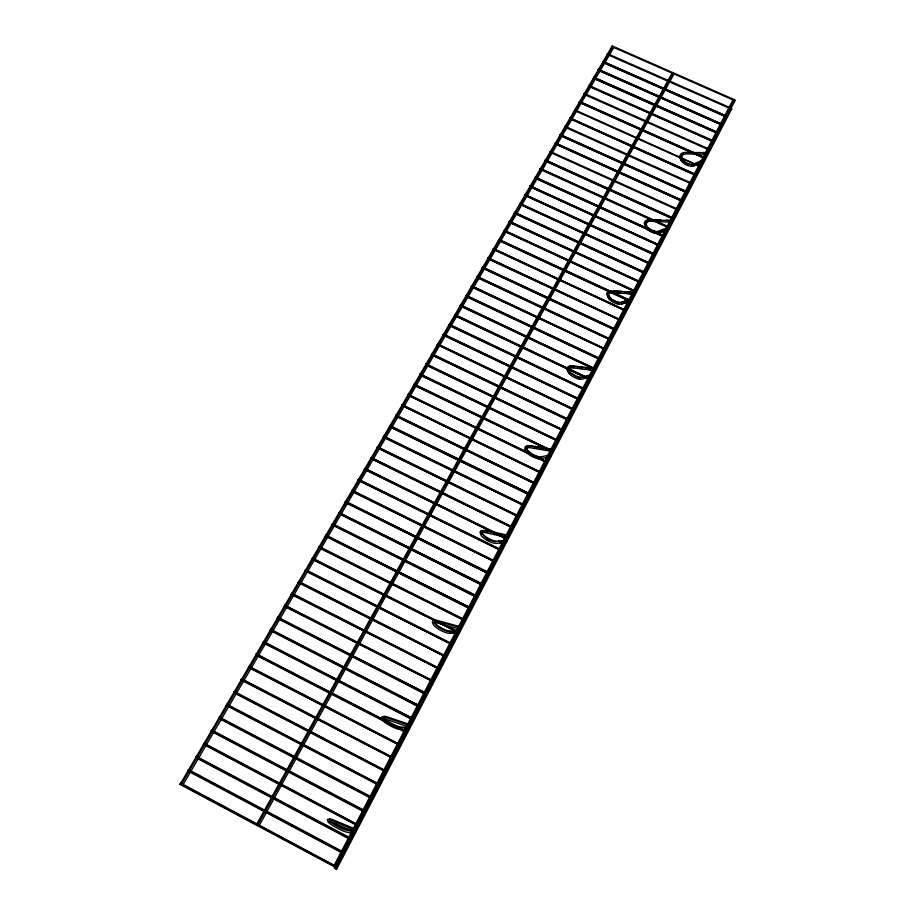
<?xml version="1.0" encoding="UTF-8"?>
<svg xmlns="http://www.w3.org/2000/svg" width="915" height="915" viewBox="0 0 915 915"><rect width="100%" height="100%" fill="white"/><g stroke="black" fill="none" stroke-linecap="round" stroke-linejoin="round"><path stroke-width="1.37" d="M625.425 310.379L493.585 248.571L493.231 249.177L625.242 310.608M625.563 310.048L625.105 311.009M630.515 300.475L630.046 301.504L630.515 300.475L498.984 239.501L498.515 240.451L498.984 239.501M634.953 291.999L635.422 291.05L504.268 230.328L503.913 230.923L635.09 291.668M509.083 222.242L509.541 221.304L509.083 222.242L639.962 282.3M640.145 282.094L639.825 282.712M644.652 273.425L645.121 272.396L644.652 273.425L514.333 213.275L514.79 212.337L514.367 213.367M669.334 228.109L668.728 229.276M649.467 264.115L649.925 263.165L519.995 203.439L519.651 204.034L649.604 263.772M592.748 376.122L592.394 374.498M654.236 254.953L654.683 254.004L525.164 194.609L524.821 195.192L654.236 254.953L654.683 254.004M506.67 541.772L506.292 540.033M529.842 186.763L530.3 185.837L529.842 186.763L659.109 245.517M659.269 245.334L658.949 245.941M459.593 631.625L458.77 633.203M409.245 728.477L408.376 730.17M663.798 236.482L663.958 236.31M355.432 832.021L354.494 833.817M668.762 227.011L668.327 227.858L668.762 227.011L540.456 168.486L540.033 169.515L540.479 168.6M673.097 218.616L673.246 218.456M677.992 209.283L677.558 210.107L677.992 209.283L550.327 151.558L550.041 152.405L550.327 151.558M180.072 784.43L180.815 783.16L336.194 866.356L335.599 867.42L180.072 784.43L180.815 783.16M682.27 200.991L682.567 200.408L555.439 143.026L555.005 143.93L555.439 143.026M187.941 770.979L188.673 769.721L343.582 852.082L343.251 852.837L342.896 853.386L187.941 770.979L188.673 769.721M686.662 192.619L687.096 191.704L686.662 192.619L559.9 135.409L560.346 134.505L559.9 135.409M195.741 757.654L196.473 756.408L350.811 838.186L350.479 838.941L350.136 839.49L195.741 757.654L196.473 756.408M203.473 744.433L204.194 743.209L357.868 824.689L357.296 825.707L203.473 744.433L204.194 743.209M691.443 183.492L691.305 183.618M211.136 731.337L211.857 730.113L365.074 810.77L364.742 811.525L364.41 812.051L211.136 731.337L211.857 730.113M218.742 718.355L219.451 717.143L372.108 797.251L371.776 797.994L371.444 798.509L218.742 718.355L219.451 717.143M695.629 175.371L696.075 174.456L695.629 175.371L569.759 118.412M226.28 705.476L226.977 704.275L378.982 784.109L378.433 785.093L226.28 705.476L226.977 704.275M233.748 692.712L234.446 691.523L385.89 770.819L385.352 771.791L233.748 692.712L234.446 691.523M700.341 166.381L574.769 109.8L574.483 110.646L574.769 109.8M241.148 680.062L241.846 678.873L392.855 757.368L392.524 758.123L241.148 680.062L241.846 678.873M248.491 667.515L249.177 666.337L399.649 744.307L399.317 745.062L248.491 667.515L249.177 666.337M704.481 158.364L704.916 157.46L704.481 158.364L579.252 102.343L579.687 101.451L579.252 102.343M255.777 655.071L256.452 653.905L406.283 731.634L405.757 732.56L255.777 655.071L256.452 653.905M262.994 642.73L263.669 641.587L412.962 718.801L412.436 719.716L262.994 642.73L263.669 641.587M709.125 149.5L708.999 149.603M270.28 630.469L270.817 629.36L419.585 706.071L419.07 706.975L270.154 630.504L270.817 629.36M713.471 141.15L713.357 141.242M277.256 618.368L277.92 617.236L426.15 693.444L425.647 694.336L277.256 618.368L277.92 617.236M706.391 152.233L705.82 153.354L706.723 154.12M670.386 221.384L670.992 220.206M671.358 222.105L671.553 221.293M284.416 606.313L284.954 605.215L432.772 680.646L432.44 681.389L284.291 606.336L284.954 605.215M632.906 293.349L633.992 292.377L624.533 291.611M634.152 293.166L633.5 294.401M593.892 368.265L593.389 370.381M594.327 370.163L594.544 369.294M717.932 132.503L717.497 133.396L717.932 132.503L593.846 77.26L593.423 78.267L717.52 133.281L593.423 78.267M291.279 594.407L291.931 593.297L439.223 668.236L438.891 668.979L291.279 594.407L291.931 593.297M551.07 450.5L551.802 449.093M552.283 450.992L552.5 450.089M298.199 582.581L298.85 581.471L445.628 655.929L445.296 656.673L298.199 582.581L298.85 581.471M506.281 536.522L507.059 535.023M507.585 536.911L507.814 535.973M598.193 69.826L598.501 69.3L598.078 70.18L721.809 125.046L722.244 124.154L721.958 124.692M458.552 628.148L459.387 626.558M459.971 628.433L460.211 627.45M305.072 570.846L305.713 569.748L451.976 643.714L451.644 644.469L305.072 570.846L305.713 569.748M407.621 725.961L408.502 724.257M311.878 559.214L312.518 558.127L458.278 631.613L457.946 632.368L311.878 559.214L312.518 558.127M353.133 830.603L354.082 828.784M318.74 547.662L319.266 546.587L464.523 619.615L464.191 620.359L318.637 547.662L319.266 546.587M730.547 108.302L730.456 108.382M325.443 536.213L325.957 535.149L470.596 608.006L470.138 608.818L325.34 536.213L325.957 535.149M331.985 524.855L332.603 523.803L476.738 596.203L476.28 597.003L331.985 524.855L332.603 523.803M334.524 864.629L732.652 100.524L733.887 100.295C735.42 100.947 734.551 98.889 734.608 101.393L335.999 867.157M338.573 513.59L339.191 512.537L482.834 584.491L482.377 585.28L338.573 513.59L339.191 512.537M345.115 502.415L345.721 501.374L488.873 572.87L488.427 573.659L345.115 502.415L345.721 501.374M351.6 491.332L352.206 490.303L494.981 561.055L494.649 561.799L351.6 491.332L352.206 490.303M358.04 480.329L358.634 479.311L500.928 549.618L500.597 550.361L358.04 480.329L358.634 479.311M364.422 469.429L365.016 468.411L506.83 538.283L506.498 539.026L364.422 469.429L365.016 468.411M370.758 458.598L371.353 457.591L512.675 527.04L512.343 527.783L370.758 458.598L371.353 457.591M377.037 447.858L377.632 446.863L518.485 515.877L518.153 516.62L377.037 447.858L377.632 446.863M383.362 437.233L383.865 436.215L524.238 504.817L523.906 505.56L383.282 437.21L383.865 436.215M389.47 426.63L390.042 425.647L529.957 493.837L529.419 494.855L389.47 426.63L529.419 494.855M390.042 425.647L389.744 426.39M396.172 415.17L395.6 416.142L396.103 415.124L535.492 483.257M541.245 472.129L540.742 473.158L401.788 405.414L402.188 404.727L541.12 472.449M402.268 404.762L401.765 405.78M546.827 461.412L546.324 462.43L407.838 395.086L408.239 394.399L546.701 461.72M408.307 394.445L407.816 395.452M413.809 385.204L414.232 384.151L552.363 450.763L552.031 451.507L413.74 385.158L414.301 384.197M419.756 375.036L420.179 373.983L557.853 440.207L557.521 440.95L419.688 374.99L420.248 374.041M426.15 363.953L425.658 364.948L426.081 363.896L563.171 430.05M431.457 354.883L431.949 353.888L568.581 419.653L568.226 420.34L431.525 354.94L432.006 353.945M574.082 409.016L573.591 410.023L437.37 344.612L437.759 343.949L573.945 409.337M437.816 344.006L437.336 345.001M443.112 335.142L443.535 334.089L579.275 399.1L578.921 399.786L443.054 335.073L443.592 334.158M448.785 325.282L449.265 324.299L584.559 388.944L584.205 389.618L448.842 325.351L449.311 324.368M454.995 314.657L454.526 315.629L454.949 314.588L589.798 378.867M460.645 305.015L460.165 305.987L460.588 304.947L595.002 368.859M466.238 295.454L465.769 296.414L466.193 295.373L600.309 358.6L599.828 359.584L600.309 358.6M471.797 285.949L471.328 286.921L471.751 285.88L605.295 349.072M477.31 276.524L476.841 277.485L477.264 276.444L610.385 339.293M482.788 267.169L482.319 268.129L482.743 267.089L615.578 329.251L615.109 330.224L615.578 329.251M488.221 257.881L487.764 258.831L488.187 257.79L620.45 319.941M493.62 248.663L493.116 249.52M504.302 230.42L503.845 231.358M520.029 203.542L519.571 204.468M525.199 194.712L524.741 195.638M534.943 178.048L535.389 177.133L534.966 178.162L663.661 236.825M545.031 160.811L545.477 159.896L545.054 160.926L672.96 218.948M564.795 127.059L565.23 126.156L564.807 127.174L691.26 183.869M569.976 118.332L569.645 118.756M584.01 94.222L584.445 93.33L584.022 94.348L708.942 149.877M588.734 86.147L589.157 85.267L588.734 86.284L713.208 141.585L588.871 86.113M593.858 77.386L593.561 78.107M602.711 62.266L603.134 61.397L602.711 62.403L726.041 116.971L726.327 116.434M607.297 54.42L607.72 53.55L607.308 54.557L730.376 108.668M183.469 784.041L613.462 48.015L612.673 46.894C611.037 46.356 613.142 45.247 611.552 47.168L180.335 783.983L182.508 785.264M342.896 853.386L343.582 852.082M350.136 839.49L350.811 838.186M364.41 812.051L365.074 810.77M371.444 798.509L372.108 797.251M392.215 758.604L392.855 757.368M399.009 745.531L399.649 744.307M432.223 681.755L432.772 680.646M438.685 669.345L439.223 668.236M445.09 657.027L445.628 655.929M451.381 644.858L451.976 643.714M457.683 632.745L458.278 631.613M463.997 620.702L464.523 619.615M494.42 562.13L494.981 561.055M500.413 550.681L500.928 549.618M506.315 539.335L506.83 538.283M512.171 528.092L512.675 527.04M517.981 516.929L518.485 515.877M523.735 505.858L524.238 504.817M395.875 415.913L535.126 483.978L535.618 482.937M551.871 451.781L552.363 450.763M557.361 441.224L557.853 440.207M563.297 429.73L562.919 430.393M578.921 399.786L579.401 398.78M584.205 389.618L584.685 388.623M589.935 378.536L589.58 379.153M595.139 368.539L594.784 369.145M471.282 286.841L605.089 349.336M610.522 338.962L610.179 339.545M487.718 258.751L620.256 320.181M700.215 166.496L700.513 165.924M726.224 116.514L602.836 62.243M604.964 349.724L605.433 348.741M620.118 320.582L620.587 319.61M730.273 107.65L731.748 108.851L336.64 869.25L335.382 868.415L485.076 580.636M486.391 578.097L731.028 107.764M336.354 867.226L335.073 866.379L733.887 100.295M523.048 505.721L524.364 503.181M716.228 134.562L718.206 130.754M606.851 193.66L608.921 189.908M256.943 824.975L258.956 825.936L673.68 74.55L672.925 73.44L671.747 73.692L257.207 823.374M256.509 824.632L257.641 825.067L672.925 73.44M379.084 783.835L378.764 784.338L226.565 704.722M413.065 718.515L263.291 641.975M412.516 719.648L393.747 709.491M488.987 572.573L345.413 501.672M482.422 585.257L338.893 513.292M482.948 584.193L338.87 512.846M476.852 595.894L332.282 524.101M470.71 607.709L325.626 535.458M529.957 493.837L389.767 425.887M568.707 419.333L431.754 354.139M612.673 46.894L181.376 784.384L182.748 785.276M543.087 166.724L545.249 163.03M590.69 85.301L592.863 81.595M605.124 60.619L606.565 58.148M335.599 867.42L335.954 866.848L303.368 849.463M336.285 866.093L335.931 866.665L180.358 783.675M357.296 825.707L357.639 825.17L336.217 813.858M357.971 824.426L357.628 824.953L203.759 743.678M408.525 726.796L409.154 726.121M378.433 785.093L378.753 784.59L366.183 778.013M385.352 771.791L385.661 771.299L365.462 760.765M385.993 770.544L385.684 771.036L234.034 691.957M406.386 731.36L256.063 654.317M613.462 48.015L612.329 48.278M419.07 706.975L396.653 694.874M419.688 705.785L270.451 629.749M425.647 694.336L395.497 678.335M426.253 693.158L277.542 617.614M550.395 456.928L551.013 456.436M734.608 101.393L733.373 101.622M731.748 108.851L730.536 109.068M703.898 161.6L704.07 159.77M470.138 608.818L330.738 538.443M701.656 160.468L692.575 164.551A7.526 4.644 26.9 0 1 682.144 158.833M695.137 164.06L697.699 162.836M700.707 162.561L694.325 165.615A8.612 5.307 26.9 0 1 681.629 161.109A8.612 5.307 26.9 0 1 686.056 153.937L704.527 154.12M699.277 163.705L693.65 166.061A9.699 5.982 26.9 0 1 691.5 166.141M476.28 597.003L332.305 524.547M666.452 228.041L657.428 231.667A7.732 4.392 27.2 0 1 647.523 227.126A7.732 4.392 27.2 0 1 649.524 221.224L651.297 221.224M660.047 231.186L663.844 229.551M665.514 230.111L659.177 232.833A8.853 5.021 27.2 0 1 646.219 228.041A8.853 5.021 27.2 0 1 650.439 221.281L670.535 222.173M660.333 232.719L664.164 231.083M630.481 299.011L620.29 302.568A7.961 4.095 27.4 0 1 610.133 297.844A7.961 4.095 27.4 0 1 611.918 292.285M624.213 301.653L626.718 300.715M628.319 301.527L622.04 303.86A9.104 4.689 27.4 0 1 608.807 298.759A9.104 4.689 27.4 0 1 612.798 292.48L631.716 294.024M627.05 302.293L621.479 304.043M488.427 573.659L345.424 502.129M591.067 374.738L580.979 377.609A8.189 3.763 27.6 0 1 572.721 374.601A8.189 3.763 27.6 0 1 569.187 369.088M586.183 376.431L591.147 374.887M590.186 376.74L582.741 379.039A9.379 4.3 27.6 0 1 572.676 376.477A9.379 4.3 27.6 0 1 567.632 369.5M548.199 455.338L539.312 457.157A8.441 3.385 27.8 0 1 528.63 451.987A8.441 3.385 27.8 0 1 529.899 447.275M541.074 458.735L547.181 457.306M497.909 541.291L502.106 540.662M503.444 540.605L495.061 541.634A8.693 2.951 28 0 1 484.801 536.842A8.693 2.951 28 0 1 483.68 532.027M499.636 542.801L502.449 542.389M502.415 542.538L496.822 543.361A9.951 3.374 28 0 1 482.685 537.151A9.951 3.374 28 0 1 485.751 532.736L505.114 537.002M453.623 631.076L450.901 631.201A10.271 2.814 28.2 0 1 435.128 623.241M456.173 631.316L447.995 631.499A8.978 2.459 28.2 0 1 439.223 627.667A8.978 2.459 28.2 0 1 434.705 622.852M455.35 632.803L449.517 632.825M456.551 633.111L449.745 633.409A10.271 2.802 28.2 0 1 435.288 626.741A10.271 2.802 28.2 0 1 437.953 623.138L457.5 628.571M706.003 152.565L684.008 152.462A9.699 5.982 26.9 0 0 682.716 162.195M651.308 219.634L660.687 220.046M666.04 220.275L671.404 220.504M670.581 220.572L648.369 219.714A9.974 5.65 27.2 0 0 644.286 223.878M406.066 727.448L400.781 727.036A10.603 2.162 28.4 0 1 384.575 718.675M405.768 728.065L397.819 727.288A9.276 1.887 28.4 0 1 388.875 723.125A9.276 1.887 28.4 0 1 383.945 718.63M613.713 290.741L621.823 291.393M633.111 292.503L610.705 290.787A10.248 5.284 27.4 0 0 606.759 294.607M615.063 292.457L620.462 292.903M624.51 293.235L631.259 293.784M573.922 367.658L572.115 367.51A8.189 3.763 27.6 0 0 569.713 368.253M590.267 368.013L573.911 366.011A9.367 4.312 27.6 0 0 569.21 366.709M593.412 368.711L570.823 366.034A10.557 4.85 27.6 0 0 567.643 371.044M579.367 368.322L582.089 368.665M586.16 369.168L590.244 369.66M592.028 370.209L572.939 367.853A9.379 4.3 27.6 0 0 568.238 368.551M542.687 447.687L531.707 445.834A9.653 3.877 27.8 0 0 527.04 446.234M545.432 448.144L550.933 449.071M551.288 449.597L528.538 445.845A10.866 4.369 27.8 0 0 525.622 450.306M534.463 447.984L537.197 448.442M539.942 448.91L542.687 449.368M545.432 449.837L550.91 450.763M549.904 451.049L530.666 447.801A9.653 3.866 27.8 0 0 526.605 452.182A9.653 3.866 27.8 0 0 539.473 458.85M485.064 532.027L486.883 532.358M336.64 869.25L334.181 867.935L335.382 868.415M492.384 531.855L506.212 534.886M506.51 535.572L483.612 530.62A11.209 3.809 28 0 0 480.993 534.486M505.206 542.138L506.018 542.309M352.332 830.591L347.254 829.425A10.969 1.418 28.5 0 1 334.181 823.088M353.144 831.781L344.212 829.619A9.596 1.224 28.5 0 1 335.084 825.078A9.596 1.224 28.5 0 1 329.709 820.961M352.275 833.428L345.927 831.952A10.98 1.395 28.6 0 1 330.795 824.255A10.98 1.395 28.6 0 1 332.454 822.642L352.115 830.82M458.667 626.317L439.12 620.919A10.271 2.814 28.2 0 0 434.568 620.564M458.804 627.164L435.78 620.862A11.563 3.168 28.2 0 0 432.623 622.715M630.835 300.589L632.093 300.406L631.75 298.839M409.142 724.325L388.212 717.2A10.603 2.162 28.4 0 0 383.385 716.834M407.873 724.943L384.78 717.108A11.952 2.425 28.4 0 0 381.91 718.286M407.884 726.739L386.954 719.567A10.614 2.15 28.4 0 0 382.138 719.19M354.768 828.784L333.792 820.103A10.969 1.418 28.5 0 0 329.56 819.68M353.396 829.528L330.269 819.977A12.364 1.578 28.5 0 0 327.73 820.378M612.158 45.91L734.894 99.895M611.861 46.619L734.573 100.604M607.594 53.711L730.696 107.959M603.134 61.534L726.476 116.091L603.008 61.557M598.513 69.437L722.21 124.268M598.376 69.46L722.141 124.326M598.216 70.146L721.889 124.978M593.721 77.42L717.852 132.572M589.031 85.438L713.608 140.807M584.308 93.502L709.262 149.156M579.698 101.576L704.893 157.563M579.55 101.622L704.802 157.643M579.401 102.297L704.561 158.284M574.46 110.521L700.158 166.747M570.102 117.989L696.052 174.571M569.942 118.046L695.96 174.651M569.805 118.71L695.72 175.28M565.093 126.339L691.58 183.149M560.357 134.619L687.085 191.807M560.197 134.688L686.982 191.898M560.06 135.34L686.753 192.516M555.279 143.095L682.453 200.614M555.142 143.747L682.224 201.231M554.982 143.815L682.121 201.334M550.029 152.29L677.66 210.004M545.5 160.011L673.394 218.113M545.329 160.091L673.291 218.228M545.203 160.731L673.063 218.834M540.308 168.68L668.659 227.126M540.01 169.401L668.43 227.732M535.424 177.236L664.096 235.978M535.241 177.327L663.993 236.093M535.126 177.968L663.775 236.699M530.323 185.939L659.406 245.003M530.151 186.042L659.292 245.129M530.025 186.671L659.075 245.723M525.016 194.815L654.557 254.221M524.901 195.444L654.351 254.816M519.834 203.645L649.799 263.383M519.731 204.274L649.581 263.978M514.825 212.44L645.109 272.476M514.63 212.543L644.995 272.613M514.527 213.161L644.789 273.196M509.575 221.396L640.283 281.763M509.381 221.51L640.157 281.911M509.278 222.128L639.951 282.495M504.096 230.534L635.285 291.279M504.005 231.152L635.079 291.851M498.778 239.627L630.378 300.703M498.686 240.233L630.183 301.275M498.481 240.359L630.046 301.435M493.414 248.789L625.437 310.208M493.322 249.395L625.242 310.78M488.015 258.019L620.45 319.781M487.924 258.613L620.256 320.341M482.582 267.306L615.429 329.423M482.491 267.901L615.246 329.983M482.274 268.049L615.109 330.155M477.092 276.673L610.374 339.145M477.012 277.268L610.191 339.694M476.795 277.405L610.053 339.877M471.58 286.109L605.284 348.935M471.5 286.692L605.101 349.473M466.021 295.602L600.16 358.794M465.941 296.185L599.977 359.332M465.712 296.346L599.828 359.526M460.417 305.175L594.979 368.734M460.337 305.759L594.807 369.271M460.108 305.919L594.659 369.466M454.766 314.829L589.775 378.741M454.698 315.401L589.603 379.279M454.469 315.561L589.443 379.485M449.082 324.539L584.525 388.841M449.013 325.111L584.353 389.355M443.352 334.33L579.241 398.997M443.295 334.89L579.069 399.523M437.576 344.2L573.911 409.245M437.519 344.749L573.751 409.76M334.204 865.967L335.073 866.379M431.708 354.688L568.375 420.077M425.898 364.159L563.125 429.97M425.852 364.696L562.965 430.473M425.601 364.891L562.794 430.713M419.985 374.246L557.67 440.458M419.951 374.784L557.521 440.95M414.038 384.414L552.18 451.015M414.003 384.941L552.031 451.507M408.044 394.662L546.632 461.663M408.01 395.188L546.495 462.144M401.994 404.99L541.051 472.403M401.971 405.505L540.914 472.872M395.898 415.399L535.424 483.212M395.6 416.142L535.092 483.955M383.579 436.455L524.032 505.103M383.557 436.958L523.906 505.56M377.346 447.115L518.279 516.186M377.335 447.607L518.153 516.62M371.055 457.855L512.469 527.349M371.055 458.335L512.343 527.783M364.719 468.674L506.613 538.603M364.719 469.155L506.498 539.026M358.337 479.586L500.711 549.949M358.337 480.055L500.597 550.361M351.898 490.577L494.763 561.375M351.909 491.046L494.649 561.799M318.935 546.907L464.271 619.981M318.969 547.342L425.967 601.144M432.338 604.346L464.191 620.359M312.175 558.459L458.015 632.002M312.221 558.871L319.815 562.714M322.354 563.983L424.995 615.749M431.331 618.94L457.946 632.368M305.358 570.091L451.713 644.114M305.416 570.503L320.673 578.223M323.212 579.504L451.644 644.469M298.496 581.826L445.365 656.33M302.35 584.159L363.072 614.96M365.6 616.241L445.296 656.673M291.565 593.652L438.96 668.636M291.633 594.052L379.222 638.624M381.761 639.917L426.196 662.517M428.735 663.81L438.891 668.979M284.588 605.581L432.498 681.057M284.656 605.97L432.44 681.389M277.622 617.991L314.383 636.806M316.91 638.11L353.67 656.924M356.209 658.228L392.97 677.043M270.531 630.115L329.812 660.55M332.328 661.854L360.075 676.094M366.389 679.33L394.136 693.581M263.371 642.341L295.019 658.64M301.344 661.9L325.397 674.286M331.722 677.546L391.22 708.187M256.166 654.671L288.911 671.587M291.428 672.891L319.141 687.199M321.657 688.503L345.596 700.867M348.112 702.171L372.039 714.535M378.341 717.795L398.494 728.203M248.789 666.749L399.34 744.776M248.891 667.104L253.947 669.723M256.475 671.027L399.317 745.062M241.446 679.296L392.546 757.849M241.549 679.639L280.55 699.906M283.067 701.222L324.585 722.804M327.101 724.108L347.231 734.573M353.522 737.845L392.524 758.123M235.418 692.941L273.288 712.694M275.815 714.009L296.014 724.543M302.327 727.837L336.423 745.622M338.95 746.937L359.149 757.471M226.691 705.03L243.024 713.586M249.303 716.868L283.238 734.619M289.517 737.913L300.829 743.826M303.345 745.142L323.453 755.664M325.969 756.98L341.043 764.871M343.56 766.175L363.667 776.698M219.028 717.589L371.776 797.766M219.154 717.898L226.726 721.866M229.253 723.193L245.643 731.806M251.957 735.111L263.303 741.07M265.83 742.397L282.22 750.998M288.534 754.303L299.88 760.262M302.407 761.589L322.583 772.18M325.111 773.507L336.457 779.466M338.985 780.792L359.16 791.384M361.688 792.699L371.776 797.994M211.434 730.582L364.742 811.296M212.818 731.531L242.955 747.406M245.46 748.722L260.535 756.659M263.04 757.975L296.94 775.829M299.457 777.155L310.745 783.103M317.025 786.408L360.968 809.546M203.908 743.964L232.89 759.278M239.192 762.607L250.527 768.589M253.055 769.927L279.51 783.903M285.812 787.232L297.158 793.225M299.674 794.552L329.915 810.53M196.027 756.888L350.456 838.735M196.176 757.163L203.702 761.154M206.218 762.481L217.507 768.463M220.012 769.801L267.683 795.066M270.188 796.393L277.714 800.385M283.993 803.702L295.282 809.683M297.787 811.022L309.076 817.004M311.592 818.33L350.479 838.941M188.227 770.224L343.228 852.643M188.387 770.487L217.347 785.882M219.863 787.22L227.412 791.235M233.714 794.586L241.263 798.601M247.565 801.952L273.997 816.008M276.524 817.347L287.848 823.374M290.364 824.712L301.698 830.74M304.215 832.078L343.251 852.837M181.776 784.59L221.888 805.989M224.392 807.327L231.918 811.342M238.186 814.682L245.7 818.696M251.968 822.036L259.494 826.051M265.762 829.402L273.288 833.405M279.555 836.756L287.07 840.771M289.575 842.109L300.863 848.125M335.13 866.745L333.861 865.899M257.641 825.067L258.956 825.936M672.502 74.801L671.747 73.692M611.552 47.168L611.712 47.786M732.652 100.524L732.755 101.119M399.546 729.404A10.614 2.15 28.4 0 1 390.133 725.709A10.614 2.15 28.4 0 1 382.424 719.968M384.254 718.241A9.276 1.887 28.4 0 1 385.101 718.161M658.423 231.587A8.853 5.021 27.2 0 1 648.506 227.938M646.162 224.861A8.853 5.021 27.2 0 1 645.75 223.34M647.774 220.058A8.853 5.021 27.2 0 1 649.387 219.646M654.042 232.696A9.974 5.65 27.2 0 1 651.652 231.804M649.387 230.569A9.974 5.65 27.2 0 1 647.397 229.047M496.319 541.28A9.951 3.385 28 0 1 481.85 532.45M481.748 531.421A9.951 3.385 28 0 1 482.239 530.689M484.881 530.288A9.951 3.385 28 0 1 486.86 530.654M489.182 540.628A11.209 3.809 28 0 1 486.643 539.232M542.092 456.779A9.653 3.877 27.8 0 1 528.298 451.004M527.143 449.551A9.653 3.877 27.8 0 1 526.514 448.213M533.445 456.494A10.866 4.369 27.8 0 1 530.975 455.144M583.701 377.197A9.367 4.312 27.6 0 1 571.749 373.274M580.053 378.867A10.557 4.85 27.6 0 1 577.628 378.25M570.605 374.395A10.557 4.85 27.6 0 1 568.867 372.725M693.524 164.528A8.612 5.307 26.9 0 1 691.614 164.597M689.555 164.254A8.612 5.307 26.9 0 1 682.476 159.576M681.595 157.986A8.612 5.307 26.9 0 1 681.423 155.001M681.835 157.46A7.526 4.644 26.9 0 1 683.688 154.429M435.975 622.108A8.978 2.459 28.2 0 1 437.336 622.211M622.955 302.122A9.104 4.689 27.4 0 1 621.342 302.442M619.398 302.362A9.104 4.689 27.4 0 1 613.039 299.914M611.209 298.553A9.104 4.689 27.4 0 1 608.738 295.522M608.258 294.058A9.104 4.689 27.4 0 1 610.168 291.004M619.306 303.952A10.248 5.284 27.4 0 1 616.916 303.414M612.146 301.195A10.248 5.284 27.4 0 1 608.429 297.981"/></g></svg>
